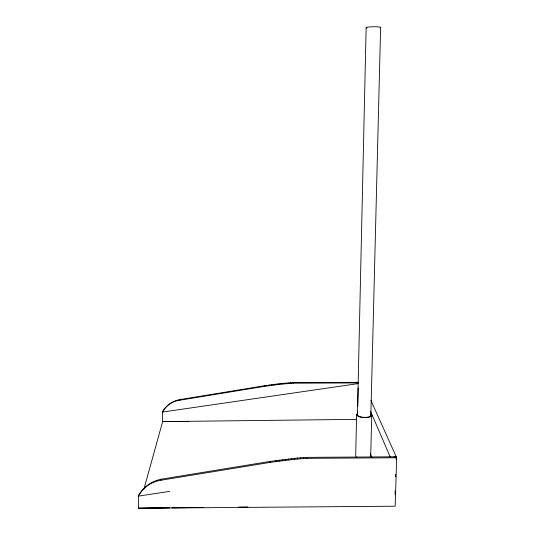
<?xml version="1.0" encoding="UTF-8"?>
<svg xmlns="http://www.w3.org/2000/svg" width="535" height="535" viewBox="0 0 535 535"><rect width="100%" height="100%" fill="white"/><g stroke="black" fill="none" stroke-linecap="round" stroke-linejoin="round"><path stroke-width="0.8" d="M355.688 455.78L356.604 414.732M357.454 414.759L366.134 27.633M357.601 413.528L357.641 411.876M357.768 406.085L358.176 387.882M370.869 415.213L380.619 27.539M370.688 456.355L371.731 415.247M395.091 494.36L395.198 491.023M395.632 476.825L395.706 474.284M396.167 459.297L396.241 456.79L306.649 457.371L297.467 458.027L270.048 461.417L161.229 479.193A31.759 30.06 -14.9 0 0 138.318 496.146L138.598 508.25L395.191 506.204L396.682 457.759L370.902 400.414M169.635 491.364L138.318 496.146A31.471 29.405 3 0 1 160.981 480.229L161.229 479.193M143.942 488.997L162.647 421.607L162.48 412.057A24.456 22.711 16.4 0 1 179.934 400.18L180.081 399.558L264.638 385.728L281.189 383.541L293.073 382.605L358.611 382.324M179.934 400.18L264.678 386.323L281.27 384.13L293.18 383.194L358.035 382.913M160.981 480.229L270.121 462.401L294.551 459.277L306.822 458.348L396.682 457.759M393.773 457.164L396.241 456.79M358.076 383.615L162.48 412.057A24.403 23.226 3.8 0 1 180.081 399.558M169.481 507.581L138.598 508.25L169.468 507.869M171.982 507.528L175.32 507.454M188.521 421.553L162.647 421.607L356.33 419.366M171.976 507.842L203.681 507.447M238.724 507.019L247.906 506.906M162.647 421.607L188.487 421.466M370.454 411.107L390.175 456.83M370.367 453.633L371.832 457.532M293.073 382.605L293.18 383.194M306.649 457.371L306.822 458.348M290.699 382.752L290.799 383.341M303.586 457.565L303.753 458.542M288.318 382.92L288.412 383.508M300.523 457.779L300.683 458.756M285.937 383.107L286.031 383.695M297.467 458.027L297.614 459.003M283.563 383.314L283.65 383.903M294.411 458.294L294.551 459.277M281.189 383.541L281.27 384.13M291.354 458.595L291.488 459.572M278.815 383.789L278.889 384.384M288.298 458.916L288.425 459.899M276.448 384.063L276.515 384.652M285.249 459.271L285.362 460.247M274.08 384.357L274.141 384.946M282.206 459.645L282.306 460.628M271.713 384.665L271.773 385.26M279.156 460.046L279.257 461.03M269.352 384.999L269.406 385.595M276.12 460.481L276.207 461.464M264.638 385.728L264.678 386.323M270.048 461.417L270.121 462.401M370.561 413.883A7.577 2.655 3 0 1 369.237 417.22A7.577 2.655 3 0 1 359.48 416.885A7.577 2.655 3 0 1 357.52 413.441M370.574 414.598A6.721 2.354 3 0 1 364.388 417.374A6.721 2.354 3 0 1 357.641 414.157M356.785 457.331A7.517 3.003 3.5 0 1 355.989 456.569M366.97 28.034A7.249 0.823 -0.7 0 1 372.755 26.763A7.249 0.823 -0.7 0 1 380.278 27.753"/></g></svg>
